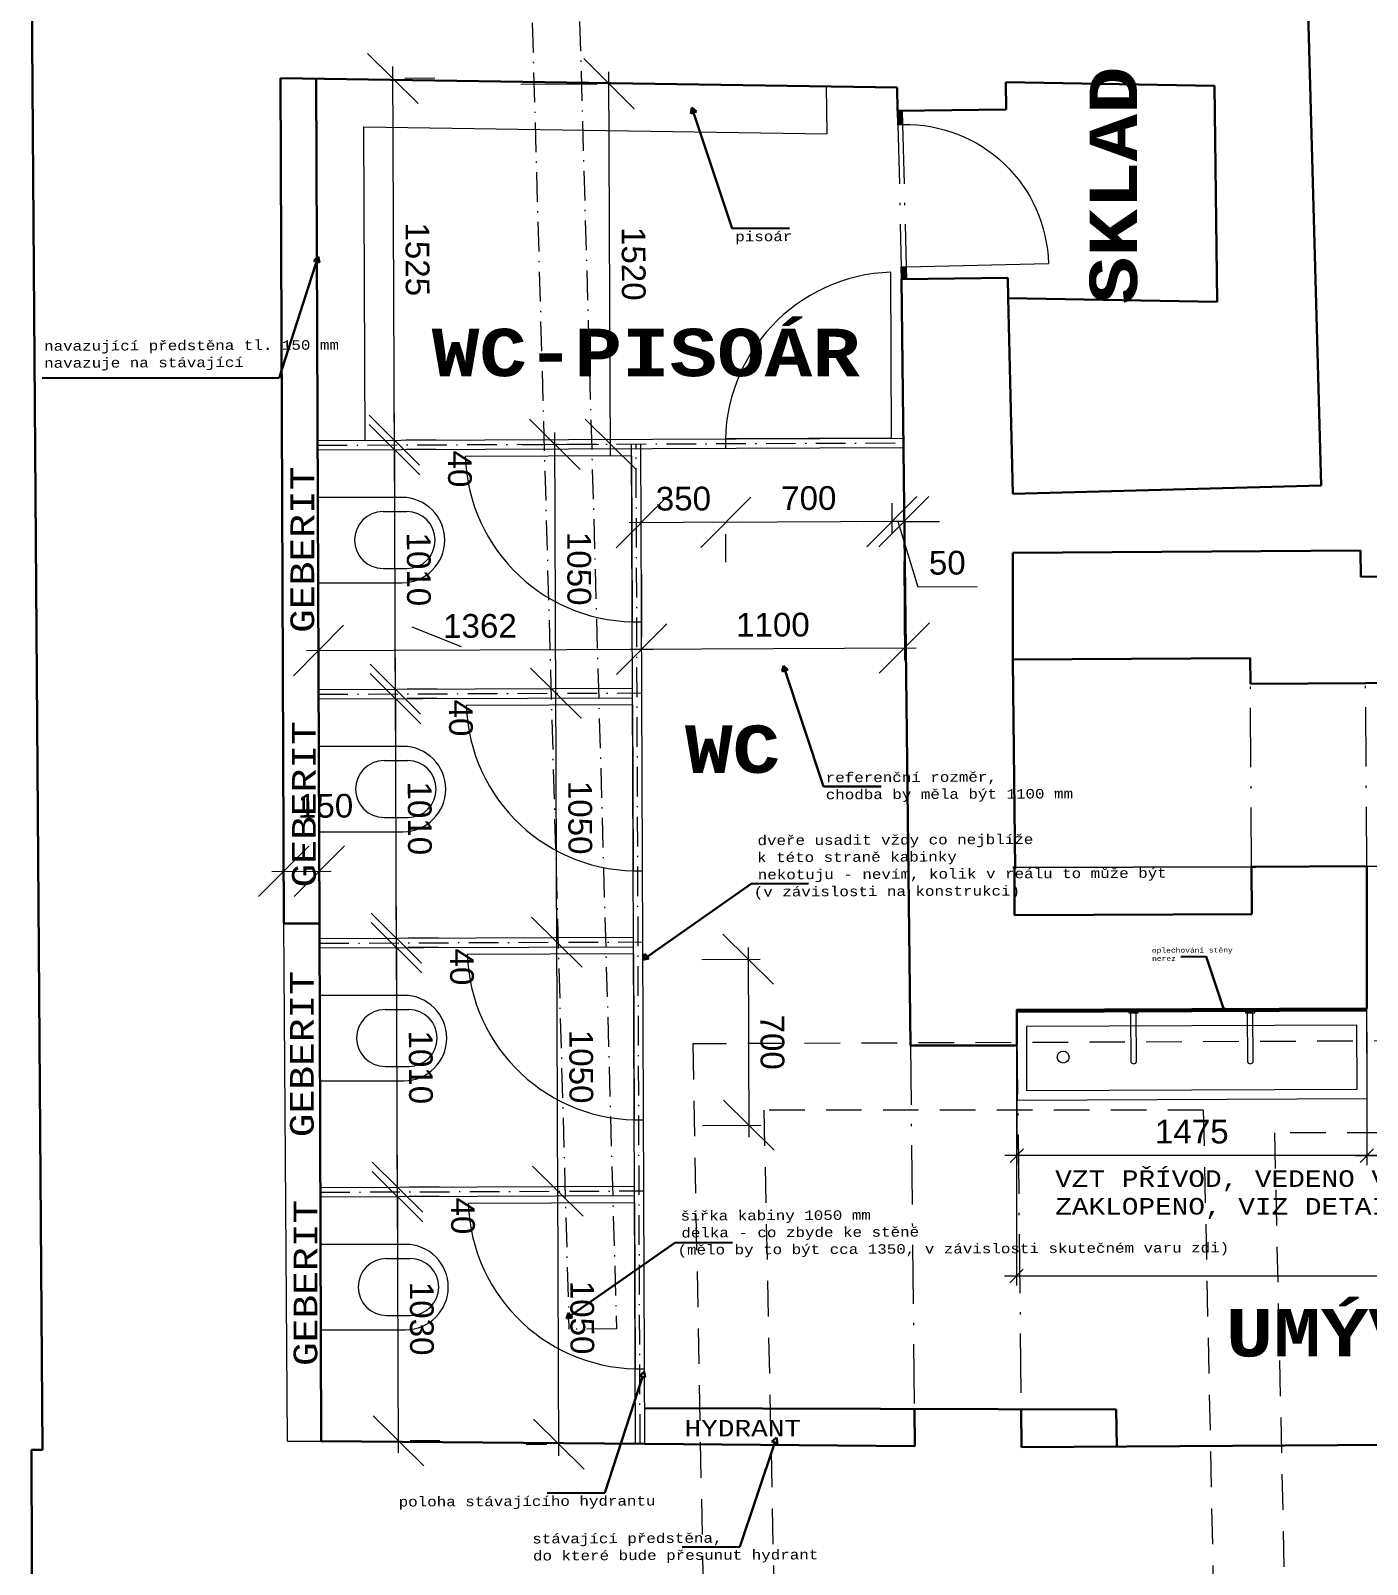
# Model space of a CAD drawing. Header units: millimetres. Extents: x -934 to 41066, y -946 to 28754.
# Drawn here: x 6604 to 12238, y 12378 to 18846 of the extents above; entities that cross this region are included whole.
import ezdxf

# ---------------------------------------------------------------- set-up
doc = ezdxf.new("R2010")
doc.units = ezdxf.units.MM
for name, pattern in [('čerchovaná 4', [420, 250, -80, 10, -80]), ('čárka 4', [240, 150, -90]), ('čárka 6', [700, 500, -200])]:
    doc.linetypes.add(name, pattern=pattern)
for name, color, linetype, lineweight in [('A_popis.exterdoprava_Pero_č.__15', 7, 'Continuous', 13), ('A_zdi.kce_Pero_č.__1', 7, 'Continuous', 30), ('C_zarizovaky_Pero_č.__1', 7, 'Continuous', 5), ('Dveře ArchiCADu_Pero_č.__1', 7, 'Continuous', 5), ('Dveře ArchiCADu_Pero_č.__2', 7, 'Continuous', 13), ('koty', 3, 'Continuous', 18), ('Okna ArchiCADu_Pero_č.__2', 7, 'Continuous', 30), ('pohled', 135, 'Continuous', 18), ('popisky', 7, 'čárka 6', 30), ('vyplne otvoru', 7, 'Continuous', 13), ('vzt', 1, 'čárka 4', 18), ('Zarizovaky_sanita', 7, 'Continuous', 5)]:
    doc.layers.add(name, color=color, linetype=linetype, lineweight=lineweight)
doc.layers.add('A_zdi.kce', color=7, linetype='Continuous')
doc.styles.add('GENERATED_STYLE_1', font='Courier New Bold.ttf')
doc.styles.add('GENERATED_STYLE_2', font='Courier New.ttf')
doc.styles.get("Standard").update_dxf_attribs({"font": 'Arial.ttf'})
doc.dimstyles.new('1-50', dxfattribs={"dimtxt": 100, "dimasz": 150, "dimexe": 50, "dimexo": 500, "dimgap": 50, "dimtad": 1, "dimdec": 0, "dimtxsty": 'Standard', "dimblk": 'ARCHTICK', "dimblk1": 'ARCHTICK', "dimblk2": 'ARCHTICK', "dimcen": 2.5, "dimdle": 50, "dimclrd": 256, "dimclre": 256, "dimadec": 0, "dimazin": 0, "dimtfac": 1, "dimtdec": 0, "dimtmove": 1, "dimatfit": 3, "dimldrblk": 'ARCHTICK', "dimfxl": 1, "dimlwd": -1, "dimlwe": -1, "dimarcsym": 0})

# ---------------------------------------------------------------- blocks, each defined once
blk = doc.blocks.new('_ARCHTICK')
at = {"ltscale": 20}
for p, q in [((-0.707, -0.707), (0.707, 0.707)), ((0, 0), (0, 0))]:
    blk.add_line(p, q, dxfattribs=at)
blk = doc.blocks.new('Dveře 21[24]')
at = {"layer": 'Dveře ArchiCADu_Pero_č.__1', "color": 7, "linetype": 'Continuous', "lineweight": 5}
for p, q in [((11796.5, -59969.4), (12395.8, -59939.5)), ((11776.6, -59970.4), (11796.5, -59969.4)), ((11776.6, -59970.4), (11796.5, -59969.4)), ((11806.4, -60569.6), (11826.4, -60568.6)), ((11806.4, -60569.6), (11826.4, -60568.6))]:
    blk.add_line(p, q, dxfattribs=at)
at = {"layer": 'Dveře ArchiCADu_Pero_č.__1', "color": 7, "linetype": 'čerchovaná 4', "lineweight": 5}
for p, q in [((11806.4, -60569.6), (11776.6, -59970.4)), ((11826.4, -60568.6), (11796.5, -59969.4))]:
    blk.add_line(p, q, dxfattribs=at)
at = {"layer": 'Dveře ArchiCADu_Pero_č.__1', "color": 7, "linetype": 'Continuous', "lineweight": 5}
blk.add_arc((11796.5, -59969.4), 600, 272.85014, 2.85014, dxfattribs=at)
blk = doc.blocks.new('Zeď_59', base_point=(11829.3, -60627.5))
at = {"layer": 'A_zdi.kce', "linetype": 'Continuous', "lineweight": 0, "true_color": 0x000000}
for points in [[(11794, -59918), (11774, -59919), (11776.6, -59970.4), (11796.5, -59969.4)], [(11826.4, -60568.6), (11806.4, -60569.6), (11809.3, -60628.5), (11829.3, -60627.5)]]:
    blk.add_hatch(color=18, dxfattribs=at).paths.add_polyline_path(points)
at = {"layer": 'A_zdi.kce_Pero_č.__1', "color": 7, "linetype": 'Continuous', "lineweight": 5}
for p, q in [((11776.6, -59970.4), (11796.5, -59969.4)), ((11806.4, -60569.6), (11826.4, -60568.6))]:
    blk.add_line(p, q, dxfattribs=at)
at = {"layer": 'A_zdi.kce_Pero_č.__1', "color": 7, "linetype": 'Continuous', "lineweight": 5, "flags": 128}
for points in [[(11774, -59919), (11776.6, -59970.4)], [(11796.5, -59969.4), (11794, -59918)], [(11806.4, -60569.6), (11809.3, -60628.5)], [(11829.3, -60627.5), (11826.4, -60568.6)]]:
    blk.add_lwpolyline(points, dxfattribs=at)
at = {"layer": 'Dveře ArchiCADu_Pero_č.__1', "color": 7, "linetype": 'Continuous', "lineweight": 5}
blk.add_blockref('Dveře 21[24]', (0, 0), dxfattribs=at)
blk = doc.blocks.new('*D302')
at = {"layer": 'Defpoints', "color": 0, "transparency": 16777216}
for p in [(10759.4, 14715.9), (14770.6, 14732.3), (10759.4, 13593.8)]:
    blk.add_point(p, dxfattribs=at)
at = {"layer": 'pohled', "transparency": 16777216}
for p, q in [((14770.6, 14632.3), (14770.6, 13553.8)), ((10759.4, 14615.9), (10759.4, 13553.8)), ((14820.6, 13593.8), (10709.4, 13593.8))]:
    blk.add_line(p, q, dxfattribs=at)
at = {"layer": 'pohled', "transparency": 16777216, "xscale": 40, "yscale": 40, "zscale": 40, "rotation": 180}
blk.add_blockref('_ARCHTICK', (10759.4, 13593.8), dxfattribs=at)
at = {"layer": 'pohled', "transparency": 16777216, "xscale": 40, "yscale": 40, "zscale": 40}
blk.add_blockref('_ARCHTICK', (14770.6, 13593.8), dxfattribs=at)
at = {"layer": 'pohled', "color": 0, "transparency": 16777216, "insert": (12765, 13694.5), "char_height": 100, "attachment_point": 5}
blk.add_mtext('4011', dxfattribs=at)
blk = doc.blocks.new('*D309')
at = {"layer": 'Defpoints', "color": 0, "transparency": 16777216}
for p in [(10760.6, 14715.9), (12235.6, 14722), (10760.6, 14101.4)]:
    blk.add_point(p, dxfattribs=at)
at = {"layer": 'pohled', "transparency": 16777216}
for p, q in [((12235.6, 14622), (12235.6, 14061.4)), ((10760.6, 14615.9), (10760.6, 14061.4)), ((12285.6, 14101.4), (10710.6, 14101.4))]:
    blk.add_line(p, q, dxfattribs=at)
at = {"layer": 'pohled', "transparency": 16777216, "xscale": 40, "yscale": 40, "zscale": 40, "rotation": 180}
blk.add_blockref('_ARCHTICK', (10760.6, 14101.4), dxfattribs=at)
at = {"layer": 'pohled', "transparency": 16777216, "xscale": 40, "yscale": 40, "zscale": 40}
blk.add_blockref('_ARCHTICK', (12235.6, 14101.4), dxfattribs=at)
at = {"layer": 'pohled', "color": 0, "transparency": 16777216, "insert": (11498.1, 14202.1), "char_height": 100, "attachment_point": 5}
blk.add_mtext('1475', dxfattribs=at)
blk = doc.blocks.new('*D369')
at = {"layer": 'Defpoints', "color": 0, "ltscale": 0.5, "transparency": 16777216}
for p in [(12235.6, 14722), (12895.6, 14724.7), (12895.6, 14101.4)]:
    blk.add_point(p, dxfattribs=at)
at = {"layer": 'pohled', "ltscale": 0.5, "transparency": 16777216}
for p, q in [((12235.6, 14622), (12235.6, 14061.4)), ((12895.6, 14624.7), (12895.6, 14061.4)), ((12185.6, 14101.4), (12945.6, 14101.4))]:
    blk.add_line(p, q, dxfattribs=at)
at = {"layer": 'pohled', "ltscale": 0.5, "transparency": 16777216, "xscale": 40, "yscale": 40, "zscale": 40, "rotation": 180}
blk.add_blockref('_ARCHTICK', (12235.6, 14101.4), dxfattribs=at)
at = {"layer": 'pohled', "ltscale": 0.5, "transparency": 16777216, "xscale": 40, "yscale": 40, "zscale": 40}
blk.add_blockref('_ARCHTICK', (12895.6, 14101.4), dxfattribs=at)
at = {"layer": 'pohled', "color": 0, "ltscale": 0.5, "transparency": 16777216, "insert": (12565.6, 14202.1), "char_height": 100, "attachment_point": 5}
blk.add_mtext('660', dxfattribs=at)
blk = doc.blocks.new('Nástěnná baterie 21[7]', base_point=(12346.7, -63981.7))
at = {"layer": 'C_zarizovaky_Pero_č.__1', "color": 7, "linetype": 'Continuous', "lineweight": 5}
for p, q in [((12376.6, -63980.8), (12316.7, -63982.6)), ((12316.7, -63982.6), (12316.9, -63989.6)), ((12316.9, -63989.6), (12376.9, -63987.8)), ((12366.9, -63988.1), (12326.9, -63989.3)), ((12326.9, -63989.3), (12327.1, -63996.3)), ((12327.1, -63996.3), (12367.1, -63995.1)), ((12359.1, -63995.4), (12335.1, -63996.1)), ((12335.1, -63996.1), (12341.2, -64201.1)), ((12365.2, -64200.3), (12359.1, -63995.4)), ((12367.1, -63995.1), (12366.9, -63988.1)), ((12376.9, -63987.8), (12376.6, -63980.8))]:
    blk.add_line(p, q, dxfattribs=at)
blk.add_arc((12353.1, -64197.3), 12.5, 197.29884, 346.12877, dxfattribs=at)

msp = doc.modelspace()

# ---------------------------------------------------------------- linework, layer by layer
at = {"layer": 'A_zdi.kce_Pero_č.__1', "linetype": 'Continuous'}
for p, q in [((6604.5, 19660.6), (6654.3, 12860.7)), ((11605, 17702.5), (11594, 18612.8)), ((10743.3, 16188.7), (10744.1, 16643.6)), ((10753.2, 15310.9), (10743.3, 16188.7)), ((7821.8, 15080.7), (7671.8, 15080.1)), ((7829.4, 12897.3), (7821.8, 15080.7)), ((10329, 13033.5), (10330.6, 12875.9)), ((9193.1, 12885.4), (7829.4, 12897.3)), ((10330.6, 12875.9), (9193.1, 12885.6))]:
    msp.add_line(p, q, dxfattribs=at)
at = {"layer": 'A_zdi.kce_Pero_č.__1', "linetype": 'Continuous', "lineweight": 30}
for p, q in [((7671.8, 15080.1), (7657.3, 18644.9)), ((7657.3, 18644.9), (10257, 18606.2)), ((10715.1, 18513.3), (10713.8, 18628.1)), ((10713.8, 18628.1), (11594, 18612.8)), ((10257, 18606.2), (10258.1, 18508.1)), ((10258.1, 18508.2), (10715.1, 18513.3)), ((10723.1, 17803), (10275.1, 17798)), ((10275.1, 17798), (10312.1, 14565.9)), ((10724.1, 17717.8), (10723.1, 17803)), ((10744.5, 16892.5), (10724, 17719.6)), ((11605, 17702.5), (10724.1, 17717.8)), ((10780.7, 12872.1), (10778.9, 13029))]:
    msp.add_line(p, q, dxfattribs=at)
at = {"layer": 'A_zdi.kce_Pero_č.__1', "color": 7, "linetype": 'Continuous', "lineweight": 5}
msp.add_line((12213.2, 16093), (11745.4, 16090.5), dxfattribs=at)
at = {"layer": 'A_zdi.kce_Pero_č.__1', "linetype": 'Continuous', "lineweight": 5}
for p, q in [((10750.3, 15316.5), (10744.3, 15316.5)), ((12214.6, 15322.4), (11750.3, 15320.6)), ((10329, 13033.5), (10330.6, 12875.9))]:
    msp.add_line(p, q, dxfattribs=at)
at = {"layer": 'A_zdi.kce_Pero_č.__1', "color": 7, "linetype": 'Continuous', "lineweight": 30}
for p, q in [((10750.3, 15316), (10751.1, 15116)), ((11750.3, 15320), (11751.1, 15120)), ((10751.1, 15116), (11751.1, 15120))]:
    msp.add_line(p, q, dxfattribs=at)
at = {"layer": 'A_zdi.kce_Pero_č.__1', "color": 7, "linetype": 'Continuous', "lineweight": 30, "flags": 128}
for points in [[(12042.9, 16928), (11977.3, 19330.5)], [(12042.9, 16928), (11977.3, 19330.5)], [(10744.5, 16892.5), (12042.9, 16928)], [(10744.5, 16892.5), (12042.9, 16928)], [(12209.6, 16652.9), (10744.1, 16643.6)], [(12210.3, 16542.9), (12209.6, 16652.9)], [(12960.7, 16547.7), (12210.3, 16542.9)], [(10743.3, 16193.6), (11744.7, 16200)], [(11744.7, 16200.5), (11745.4, 16090.5)], [(11745.4, 16090.5), (12956, 16097.7)], [(10750.3, 15316), (10744.3, 15315.9)], [(11750.3, 15320), (12235.6, 15322.4)], [(11768.1, 15320.1), (11750.3, 15320)], [(13002.7, 12886.6), (10780.7, 12872.1)], [(6654.3, 12860.7), (6608.5, 12860.5)], [(6608.5, 12860.5), (6629.6, 5814.1)]]:
    msp.add_lwpolyline(points, dxfattribs=at)
at = {"layer": 'A_zdi.kce_Pero_č.__1', "linetype": 'Continuous', "lineweight": 30, "flags": 128}
for points in [[(11178.9, 13031.1), (9192.5, 13036.4)], [(11182.5, 12875.3), (11178.9, 13031.1)]]:
    msp.add_lwpolyline(points, dxfattribs=at)
at = {"layer": 'C_zarizovaky_Pero_č.__1', "color": 7, "linetype": 'Continuous', "lineweight": 5}
for p, q in [((12160.6, 14721.6), (10760.6, 14715.9)), ((10760.6, 14715.9), (10762.1, 14335.9)), ((12237.1, 14341.6), (12235.6, 14721.6)), ((12194.4, 14651.4), (10800.9, 14646.1)), ((10800.9, 14646.1), (10802, 14376.1)), ((12195.5, 14381.4), (12194.4, 14651.4)), ((10802, 14376.1), (12195.5, 14381.7)), ((10762.1, 14335.9), (12237.1, 14341.9))]:
    msp.add_line(p, q, dxfattribs=at)
msp.add_circle((10956.1, 14516.9), 25, dxfattribs=at)
at = {"layer": 'Dveře ArchiCADu_Pero_č.__1', "color": 7, "linetype": 'čerchovaná 4', "lineweight": 5}
for p, q in [((12195.4, 16093.4), (11745.4, 16090.5)), ((11750.3, 15319.5), (11745.4, 16090.5)), ((12235.6, 15322.4), (12230.7, 16093.5)), ((12200.3, 15322.4), (11750.3, 15319.5)), ((12235.6, 15322), (12893.1, 15324.7))]:
    msp.add_line(p, q, dxfattribs=at)
at = {"layer": 'Dveře ArchiCADu_Pero_č.__2', "color": 7, "linetype": 'čerchovaná 4', "lineweight": 13}
for p, q in [((10312.1, 14565.9), (10328.8, 13033.5)), ((10761.1, 14610.9), (10778.9, 13029))]:
    msp.add_line(p, q, dxfattribs=at)
at = {"layer": 'koty', "ltscale": 0.5}
for p, q in [((8137.4, 17068.6), (8130.8, 18694)), ((8307.3, 18644.7), (8181, 18644.2)), ((9048.4, 17052.3), (9041.8, 18672)), ((8669.8, 18620.5), (8992, 18621.8)), ((8137.2, 17118.6), (8136.6, 17268.6)), ((8817.8, 16001.3), (8813.2, 17151.3)), ((8141.7, 16018.6), (8137.2, 17128.6)), ((8137.4, 17078.6), (8137.2, 17118.6)), ((8137.4, 17078.6), (8138, 16928.6)), ((8313.5, 17119.3), (8187.2, 17118.8)), ((8313.5, 17119.3), (8187.2, 17118.8)), ((8312.4, 17079.3), (8187.4, 17078.8)), ((8312.4, 17079.3), (8187.4, 17078.8)), ((8676, 17100.8), (8998.2, 17102.1)), ((8676, 17100.8), (8763.4, 17101.1)), ((10233.9, 16853.1), (10234.5, 16725.1)), ((10234, 16833.1), (10234.5, 16725.1)), ((10283.9, 16853.3), (10284.5, 16725.3)), ((9584.3, 16772.5), (9127.3, 16770.6)), ((10284.3, 16775.3), (9484.3, 16772.1)), ((10234.3, 16775.1), (10084.3, 16774.5)), ((10284.3, 16775.3), (10234.3, 16775.1)), ((10284.3, 16775.3), (10234.3, 16775.1)), ((10259.3, 16775.2), (10342.9, 16500.6)), ((10284.3, 16775.3), (10434.3, 16776)), ((9178, 16602.8), (9177.5, 16720.8)), ((9534.9, 16604.3), (9534.5, 16722.3)), ((9534.9, 16624.3), (9534.5, 16722.3)), ((10284.9, 16607.3), (10286.6, 16192.1)), ((7815.8, 16547.3), (7816.9, 16282)), ((9178.2, 16552.8), (9179.3, 16287.6)), ((9178.2, 16552.8), (9179.3, 16287.6)), ((10342.9, 16500.6), (10592.9, 16501.6)), ((8211.5, 16331.6), (8419.1, 16249.2)), ((7767.1, 16231.8), (9229.5, 16237.8)), ((9129.5, 16237.4), (10336.4, 16242.3)), ((8141.5, 16068.6), (8140.9, 16218.6)), ((8146, 14968.6), (8141.5, 16078.6)), ((8141.7, 16028.6), (8141.5, 16068.6)), ((8317.8, 16069.3), (8191.5, 16068.8)), ((8317.8, 16069.3), (8191.5, 16068.8)), ((8680.2, 16050.8), (8767.6, 16051.1)), ((8680.2, 16050.8), (8767.6, 16051.1)), ((8822.1, 14951.3), (8817.4, 16101.3)), ((8141.7, 16028.6), (8142.3, 15878.6)), ((8316.7, 16029.3), (8191.7, 16028.8)), ((8316.7, 16029.3), (8191.7, 16028.8)), ((7669.7, 15580.1), (7670.7, 15350.4)), ((7819.7, 15580.7), (7820.7, 15351)), ((7620.9, 15300.2), (7870.9, 15301.2)), ((8145.8, 15018.6), (8145.2, 15168.6)), ((8150.3, 13918.6), (8145.8, 15028.6)), ((8146, 14978.6), (8145.8, 15018.6)), ((8322, 15019.3), (8195.8, 15018.8)), ((8322, 15019.3), (8195.8, 15018.8)), ((8826.4, 13901.4), (8821.7, 15051.3)), ((8146, 14978.6), (8146.6, 14828.6)), ((8322.1, 14979.3), (8196, 14978.8)), ((8322.1, 14979.3), (8196, 14978.8)), ((8684.5, 15000.8), (8771.9, 15001.1)), ((8684.5, 15000.8), (8771.9, 15001.1)), ((9628.2, 14979.6), (9631.5, 14179.6)), ((9432.8, 14928.8), (9678.4, 14929.8)), ((9435.6, 14228.8), (9681.3, 14229.8)), ((8150.1, 13968.6), (8149.5, 14118.6)), ((8154.6, 12848.6), (8150, 13978.6)), ((8830.7, 12834.8), (8826, 14001.4)), ((8150.2, 13928.6), (8150.1, 13968.6)), ((8150.2, 13928.6), (8150.9, 13778.6)), ((8325.7, 13969.3), (8200.1, 13968.8)), ((8325.7, 13969.3), (8200.1, 13968.8)), ((8325.8, 13929.3), (8200.2, 13928.8)), ((8325.8, 13929.3), (8200.2, 13928.8)), ((8688.8, 13950.8), (8776.2, 13951.2)), ((8688.8, 13950.8), (8776.2, 13951.2)), ((8329.4, 12899.3), (8204.4, 12898.8)), ((8693.1, 12884.2), (8780.5, 12884.6))]:
    msp.add_line(p, q, dxfattribs=at)
at = {"layer": 'Okna ArchiCADu_Pero_č.__2', "color": 7, "linetype": 'Continuous', "lineweight": 13}
for p, q in [((11750.3, 15320), (10750.3, 15316)), ((10750.3, 15316), (11750.3, 15320))]:
    msp.add_line(p, q, dxfattribs=at)
at = {"layer": 'Okna ArchiCADu_Pero_č.__2', "color": 7, "linetype": 'Continuous', "lineweight": 30}
for p, q in [((10750.3, 15316), (10751.1, 15116)), ((11751.1, 15120), (11750.3, 15320)), ((10751.1, 15116), (11751.1, 15120))]:
    msp.add_line(p, q, dxfattribs=at)
at = {"layer": 'Okna ArchiCADu_Pero_č.__2', "linetype": 'Continuous'}
msp.add_lwpolyline([(10312.1, 14565.9), (10760.6, 14565.9), (10760.6, 14715.9), (12235.6, 14722), (12235.6, 15322)], dxfattribs=at)
at = {"layer": 'popisky', "linetype": 'Continuous', "ltscale": 0.5}
for p, q in [((9391.2, 18521), (9386.3, 18496.2)), ((9386.3, 18496.2), (9398.2, 18500.2)), ((9391.2, 18521), (9410, 18504.1)), ((9560.6, 18011.2), (9391.2, 18521)), ((9410, 18504.1), (9398.2, 18500.2)), ((9803.2, 18012.1), (9560.6, 18011.2)), ((7651.1, 17381.4), (7816.3, 17892.6)), ((7816.3, 17892.6), (7797.7, 17875.6)), ((7797.7, 17875.6), (7809.5, 17871.7)), ((7821.4, 17867.8), (7809.5, 17871.7)), ((7816.3, 17892.6), (7821.4, 17867.8)), ((6653.4, 17380.4), (7651.1, 17381.4)), ((9776.7, 16167.6), (9771.8, 16142.8)), ((9771.8, 16142.8), (9783.7, 16146.8)), ((9776.7, 16167.6), (9795.5, 16150.7)), ((9946.1, 15657.8), (9776.7, 16167.6)), ((9795.5, 16150.7), (9783.7, 16146.8)), ((10188.7, 15658.8), (9946.1, 15657.8)), ((9640.5, 15247.7), (9184.8, 14927.8)), ((9883.1, 15248.7), (9640.5, 15247.7)), ((9184.8, 14927.8), (9192.6, 14951.9)), ((9192.6, 14951.9), (9201.1, 14942.6)), ((9209.5, 14933.4), (9201.1, 14942.6)), ((11451.3, 14940.2), (11559.1, 14940.7)), ((11559.1, 14940.7), (11634.4, 14714.1)), ((9184.8, 14927.8), (9209.5, 14933.4)), ((11626.1, 14721.6), (11631.3, 14723.3)), ((11634.4, 14714.1), (11626.1, 14721.6)), ((11636.6, 14725.1), (11631.3, 14723.3)), ((11634.4, 14714.1), (11636.6, 14725.1)), ((9319.1, 13733.8), (8863.4, 13414)), ((9561.7, 13734.8), (9319.1, 13733.8)), ((8863.4, 13414), (8871.2, 13438)), ((8863.4, 13414), (8888.1, 13419.5)), ((8871.2, 13438), (8879.6, 13428.8)), ((8888.1, 13419.5), (8879.6, 13428.8)), ((9024.1, 12679), (9182.6, 13169.3)), ((9189.4, 13190.2), (9170.7, 13173.2)), ((9170.7, 13173.2), (9182.6, 13169.3)), ((9194.5, 13165.4), (9182.6, 13169.3)), ((9189.4, 13190.2), (9194.5, 13165.4)), ((9592.8, 12451.3), (9740.2, 12891.5)), ((9747.2, 12912.4), (9728.5, 12895.4)), ((9728.5, 12895.4), (9740.4, 12891.5)), ((9752.3, 12887.6), (9740.4, 12891.5)), ((9747.2, 12912.4), (9752.3, 12887.6)), ((8781.6, 12678), (9024.1, 12679)), ((9350.2, 12450.3), (9592.8, 12451.3))]:
    msp.add_line(p, q, dxfattribs=at)
at = {"layer": 'vyplne otvoru', "linetype": 'Continuous', "lineweight": 5}
msp.add_line((9957.3, 18610.7), (9959.6, 18410.8), dxfattribs=at)
at = {"layer": 'vyplne otvoru', "ltscale": 0.5}
for p, q in [((8008.1, 18439.7), (9959.6, 18410.8)), ((10232.8, 17127.1), (10230, 17827.1)), ((7813.5, 17117.3), (10282.8, 17127.3)), ((7813.6, 17077.3), (10283, 17087.3)), ((9153.1, 12885.5), (9136, 17102.6)), ((9193.1, 12885.6), (9176, 17102.8)), ((10232.8, 17127.1), (9532.8, 17124.3)), ((9136.2, 17052.6), (8436.2, 17049.8)), ((9136.2, 17052.6), (9139, 16352.6)), ((7816.5, 16067.3), (9140.1, 16072.7)), ((7816.7, 16027.3), (9140.3, 16032.7)), ((9140.4, 16002.7), (8440.4, 15999.8)), ((9140.4, 16002.7), (9143.3, 15302.7)), ((7820.8, 15017.3), (9144.4, 15022.7)), ((7821, 14977.3), (9144.6, 14982.7)), ((9144.7, 14952.7), (8444.7, 14949.8)), ((9144.7, 14952.7), (9147.6, 14252.7)), ((12234.7, 14718.5), (12234.7, 14720.5)), ((7825.1, 13967.3), (9148.7, 13972.7)), ((7825.2, 13927.3), (9148.9, 13932.7)), ((9149, 13902.7), (8449, 13899.8)), ((9149, 13902.7), (9151.8, 13202.7))]:
    msp.add_line(p, q, dxfattribs=at)
at = {"layer": 'vyplne otvoru', "color": 1, "linetype": 'čerchovaná 4', "ltscale": 0.5}
for p, q in [((7813.6, 17097.3), (10282.9, 17107.3)), ((9173.1, 12885.5), (9156, 17102.7)), ((7816.6, 16047.3), (9180.2, 16052.8)), ((7820.9, 14997.3), (9184.5, 15002.8)), ((7825.2, 13947.3), (9188.8, 13952.8))]:
    msp.add_line(p, q, dxfattribs=at)
at = {"layer": 'vyplne otvoru', "color": 1, "lineweight": 50, "ltscale": 0.5}
msp.add_line((10760.6, 14710.5), (12235.6, 14716.4), dxfattribs=at)
at = {"layer": 'vyplne otvoru', "color": 1, "ltscale": 0.5}
for p, q in [((12234.7, 14720.5), (12154.7, 14720.2)), ((12154.7, 14720.2), (12154.7, 14718.2)), ((12154.7, 14718.2), (12234.7, 14718.5))]:
    msp.add_line(p, q, dxfattribs=at)
at = {"layer": 'vyplne otvoru', "ltscale": 0.5}
for centre, start, end in [((10252.9, 17107.2), 91.82452, 181.82452), ((9156.1, 17072.7), 181.82452, 271.82452), ((9160.3, 16022.7), 181.82452, 271.82452), ((9164.6, 14972.7), 181.82452, 271.82452), ((9168.9, 13922.8), 181.82452, 271.82452)]:
    msp.add_arc(centre, 720.3, start, end, dxfattribs=at)
at = {"layer": 'vzt', "linetype": 'čerchovaná 4', "ltscale": 0.5}
for points in [[(8718.3, 18878.5), (8873.2, 13369.7)], [(8918.2, 18884.2), (9073.3, 13370.6)]]:
    msp.add_lwpolyline(points, dxfattribs=at)
at = {"layer": 'vzt'}
for points in [[(17456.4, 14605.6), (9394.8, 14572.8)], [(9394.8, 14572.8), (9441.4, 12107.1)], [(11546.7, 14292.8), (9694.7, 14292.8)], [(9694.7, 14292.8), (9740.4, 12108.3)], [(11546.7, 14292.8), (11592.2, 12115.8)], [(13022.7, 14199.6), (11846.7, 14197.2)], [(11846.7, 14197.2), (11891.8, 12117)]]:
    msp.add_lwpolyline(points, dxfattribs=at)
at = {"layer": 'vzt', "linetype": 'čerchovaná 4', "ltscale": 0.5, "flags": 128}
msp.add_lwpolyline([(9073.3, 13370.6), (8873.2, 13369.7)], dxfattribs=at)
at = {"layer": 'Zarizovaky_sanita', "color": 1, "lineweight": 30, "ltscale": 0.5}
msp.add_line((7821.8, 15080.7), (7807.3, 18642.6), dxfattribs=at)
at = {"layer": 'Zarizovaky_sanita', "ltscale": 0.5}
for p, q in [((8013.5, 17118.1), (8008.1, 18439.7)), ((7686.3, 12897.3), (7671.8, 15080.1)), ((7686.3, 12897.3), (7829.4, 12897.3)), ((7686.3, 12897.3), (7829.4, 12897.3))]:
    msp.add_line(p, q, dxfattribs=at)
at = {"layer": 'Zarizovaky_sanita', "linetype": 'Continuous', "lineweight": 5}
for p, q in [((8169.5, 16877.3), (7814.5, 16877.3)), ((7814.5, 16877.3), (7814.5, 16517.3)), ((8089.5, 16817.3), (8189.5, 16817.3)), ((8089.5, 16577.3), (8189.5, 16577.3)), ((7814.5, 16517.3), (8169.5, 16517.3)), ((8173.7, 15827.3), (7818.7, 15827.3)), ((8093.7, 15767.3), (8193.7, 15767.3)), ((8093.7, 15527.3), (8193.7, 15527.3)), ((7818.7, 15467.3), (8173.7, 15467.3)), ((8177.8, 14777.3), (7822.8, 14777.3)), ((8097.8, 14717.3), (8197.8, 14717.3)), ((8097.8, 14477.3), (8197.8, 14477.3)), ((7822.8, 14417.3), (8177.8, 14417.3)), ((8184.4, 13727.3), (7829.4, 13727.3)), ((8104.4, 13667.3), (8204.4, 13667.3)), ((8104.4, 13427.3), (8204.4, 13427.3)), ((7829.4, 13367.3), (8184.4, 13367.3))]:
    msp.add_line(p, q, dxfattribs=at)
for centre, radius, start, end in [((8089.5, 16697.3), 120, 90, 270), ((8169.5, 16697.3), 180, 270, 90), ((8189.5, 16697.3), 120, 270, 90), ((8173.7, 15647.3), 180, 270, 90), ((8093.7, 15647.3), 120, 90, 270), ((8193.7, 15647.3), 120, 270, 90), ((8177.8, 14597.3), 180, 270, 90), ((8097.8, 14597.3), 120, 90, 270), ((8197.8, 14597.3), 120, 270, 90), ((8184.4, 13547.3), 180, 270, 90), ((8104.4, 13547.3), 120, 90, 270), ((8204.4, 13547.3), 120, 270, 90)]:
    msp.add_arc(centre, radius, start, end, dxfattribs=at)

# ---------------------------------------------------------------- block references
at = {"layer": 'A_zdi.kce', "color": 7, "lineweight": 5, "xscale": -1, "rotation": 184.2191542824418}
msp.add_blockref('Zeď_59', (10278.1, 18508.6), dxfattribs=at)
at = {"layer": 'C_zarizovaky_Pero_č.__1', "color": 7, "linetype": 'Continuous', "lineweight": 5, "rotation": 358.518874422707}
for p in [(11252.2, 14717.4), (11743.8, 14717.4)]:
    msp.add_blockref('Nástěnná baterie 21[7]', p, dxfattribs=at)
at = {"layer": 'koty', "ltscale": 0.5, "xscale": 150, "yscale": 150, "zscale": 150}
for p, rotation in [((8131, 18644), 90.23338260201615), ((9042, 18622), 90.23338260201615), ((8137.2, 17118.6), 270.2333826020161), ((8137.2, 17118.6), 270.2333826020161), ((8813.4, 17101.3), 90.23338260201615), ((9048.2, 17102.3), 270.2333826020161), ((8137.4, 17078.6), 90.23338260201615), ((8137.4, 17078.6), 90.23338260201615), ((10234.3, 16775.1), 0.2333826020165604), ((10234.3, 16775.1), 0.2333826020165564), ((10284.3, 16775.3), 180.2333826020165), ((9177.3, 16770.8), 180.2333826020165), ((9534.3, 16772.3), 180.2333826020165), ((9534.3, 16772.3), 0.2333826020165564), ((7817.1, 16232), 180.2333826020165), ((9179.5, 16237.6), 0.2333826020165604), ((9179.5, 16237.6), 180.2333826020165), ((10286.4, 16242.1), 0.2333826020165604), ((8141.5, 16068.6), 270.2333826020161), ((8141.5, 16068.6), 270.2333826020161), ((8141.7, 16028.6), 90.23338260201615), ((8141.7, 16028.6), 90.23338260201615), ((8817.6, 16051.3), 90.23338260201615), ((8817.6, 16051.3), 270.2333826020161), ((7670.9, 15300.4), 180.2333826020165), ((7820.9, 15301), 0.2333826020165604), ((8145.8, 15018.6), 270.2333826020161), ((8145.8, 15018.6), 270.2333826020161), ((8146, 14978.6), 90.23338260201615), ((8146, 14978.6), 90.23338260201615), ((8821.9, 15001.3), 90.23338260201615), ((8821.9, 15001.3), 270.2333826020161), ((9628.4, 14929.6), 90.23338260201615), ((9631.3, 14229.6), 270.2333826020161), ((8150.1, 13968.6), 270.2333826020161), ((8150.1, 13968.6), 270.2333826020161), ((8150.2, 13928.6), 90.23338260201615), ((8150.2, 13928.6), 90.23338260201615), ((8826.2, 13951.4), 90.23338260201615), ((8826.2, 13951.4), 270.2333826020161), ((8154.4, 12898.6), 270.2333826020161), ((8830.5, 12884.8), 270.2333826020161)]:
    msp.add_blockref('_ARCHTICK', p, dxfattribs=dict(at, rotation=rotation))

# ---------------------------------------------------------------- texts
at = {"layer": 'A_popis.exterdoprava_Pero_č.__15', "color": 7, "linetype": 'Continuous', "lineweight": 13, "insert": (11270.3, 17692.6), "char_height": 200, "attachment_point": 7, "rotation": 90, "style": 'GENERATED_STYLE_1'}
msp.add_mtext('\\A1;{\\fCourier New|b1|i0|c238|p53;SKLAD}', dxfattribs=at)
at = {"layer": 'A_popis.exterdoprava_Pero_č.__15', "color": 7, "linetype": 'Continuous', "lineweight": 13, "attachment_point": 7}
for s, insert, char_height, style in [('\\A1;{\\fCourier New|b1|i0|c238|p53;WC-PISOÁR}', (8295, 17385.6), 200, 'GENERATED_STYLE_1'), ('\\A1;{\\fCourier New|b1|i0|c238|p53;WC}', (9362.3, 15712.8), 200, 'GENERATED_STYLE_1'), ('\\A1;{\\fCourier New|b0|i0|c238|p53;VZT PŘÍVOD, VEDENO V PODLAZE,\\PZAKLOPENO, VIZ DETAIL VZT}', (10922.4, 13834.1), 70, 'GENERATED_STYLE_2'), ('\\A1;{\\fCourier New|b1|i0|c238|p53;UMÝVÁRNA}', (11641.5, 13251.5), 200, 'GENERATED_STYLE_1')]:
    msp.add_mtext(s, dxfattribs=dict(at, insert=insert, char_height=char_height, style=style))
at = {"layer": 'A_popis.exterdoprava_Pero_č.__15', "color": 1, "linetype": 'Continuous', "lineweight": 13, "insert": (9360.3, 12917.1), "char_height": 70, "attachment_point": 7, "style": 'GENERATED_STYLE_2'}
msp.add_mtext('\\A1;{\\fCourier New|b0|i0|c238|p53;HYDRANT}', dxfattribs=at)
at = {"layer": 'koty', "ltscale": 0.5, "char_height": 100, "attachment_point": 5}
for s, insert, rotation in [('1525', (8234.1, 17881.7), 270.23338), ('1520', (9145.1, 17862.5), 270.23338), ('40', (8412.7, 16997.2), 270.23338), ('350', (9355.4, 16871.6), 0.23338), ('700', (9883.9, 16873.7), 0.23338), ('1010', (8239.5, 16574), 270.23338), ('1050', (8915.5, 16576.7), 270.23338), ('50', (10467.5, 16601.1), 0.23338), ('1362', (8497.9, 16334.8), 0.23338), ('1100', (9732.5, 16339.8), 0.23338), ('40', (8417, 15947.2), 270.23338), ('1010', (8243.7, 15524), 270.23338), ('1050', (8919.8, 15526.7), 270.23338), ('150', (7847.3, 15576.1), 0.23338), ('40', (8421.3, 14897.2), 270.23338), ('700', (9729.9, 14580), 270.23338), ('1010', (8248, 14474), 270.23338), ('1050', (8924.1, 14476.8), 270.23338), ('40', (8425.6, 13847.2), 270.23338), ('1030', (8252.3, 13414), 270.23338), ('1050', (8928.4, 13418.5), 270.23338)]:
    msp.add_mtext(s, dxfattribs=dict(at, insert=insert, rotation=rotation))
at = {"layer": 'popisky', "color": 7, "style": 'GENERATED_STYLE_2'}
for s, height, p in [('pisoár', 40, (9574.1, 17957.5)), ('navazující předstěna tl. 150 mm', 40, (6661.1, 17495.7)), ('navazuje na stávající', 40, (6661.3, 17423.9)), ('referenční rozměr,', 40, (9955.2, 15675.9)), ('chodba by měla být 1100 mm', 40, (9955.5, 15604.1)), ('dveře usadit vždy co nejblíže', 40, (9667.6, 15410.8)), ('k této straně kabinky', 40, (9665.9, 15339)), ('nekotuju - nevím, kolik v reálu to může být', 40, (9668.9, 15266.5)), ('(v závislosti na konstrukci)', 40, (9652.1, 15194)), ('oplechování stěny', 20, (11330, 14957.2)), ('nerez', 20, (11330.9, 14922.6)), ('šířka kabiny 1050 mm', 40, (9343.8, 13827.9)), ('délka - co zbyde ke stěně', 40, (9346.8, 13756.1)), ('(mělo by to být cca 1350, v závislosti skutečném varu zdi)', 40, (9330.7, 13684.2)), ('poloha stávajícího hydrantu', 40, (8155.5, 12621.7)), ('stávající předstěna,', 40, (8718.5, 12465.8)), ('do které bude přesunut hydrant', 40, (8721.5, 12394.1))]:
    msp.add_text(s, height=height, rotation=0.23338, dxfattribs=at).set_placement(p)
at = {"layer": 'popisky', "color": 7, "linetype": 'Continuous', "lineweight": 13, "char_height": 100, "width": 5092.42, "attachment_point": 7, "rotation": 90, "style": 'GENERATED_STYLE_2'}
for insert in [(7800.8, 16306.1), (7807.6, 15232.4), (7799, 14179), (7814, 13214)]:
    msp.add_mtext('\\A1;{\\fCourier New|b0|i0|c238|p53;GEBERIT}', dxfattribs=dict(at, insert=insert))

# ---------------------------------------------------------------- dimensions: what is measured, and where the dimension line sits
at = {"layer": 'pohled'}
for base, p1, p2, picture, middle in [((10759.4, 13593.8), (14770.6, 14732.3), (10759.4, 14715.9), '*D302', (12765, 13694.5)), ((10760.6, 14101.4), (12235.6, 14722), (10760.6, 14715.9), '*D309', (11498.1, 14202.1))]:
    dim = msp.add_linear_dim(base=base, p1=p1, p2=p2, angle=180, dimstyle='1-50', override={"dimtxt": 100, "dimasz": 40, "dimexe": 40, "dimexo": 100}, dxfattribs=at)
    dim.commit()
    dim.dimension.update_dxf_attribs({"geometry": picture, "text_midpoint": middle})
at = {"layer": 'pohled', "ltscale": 0.5}
dim = msp.add_linear_dim(base=(12895.6, 14101.4), p1=(12235.6, 14722), p2=(12895.6, 14724.7), angle=180, dimstyle='1-50', override={"dimtxt": 100, "dimasz": 40, "dimexe": 40, "dimexo": 100}, dxfattribs=at)
dim.commit()
dim.dimension.update_dxf_attribs({"geometry": '*D369', "text_midpoint": (12565.6, 14202.1)})

doc.saveas('drawing.dxf')
